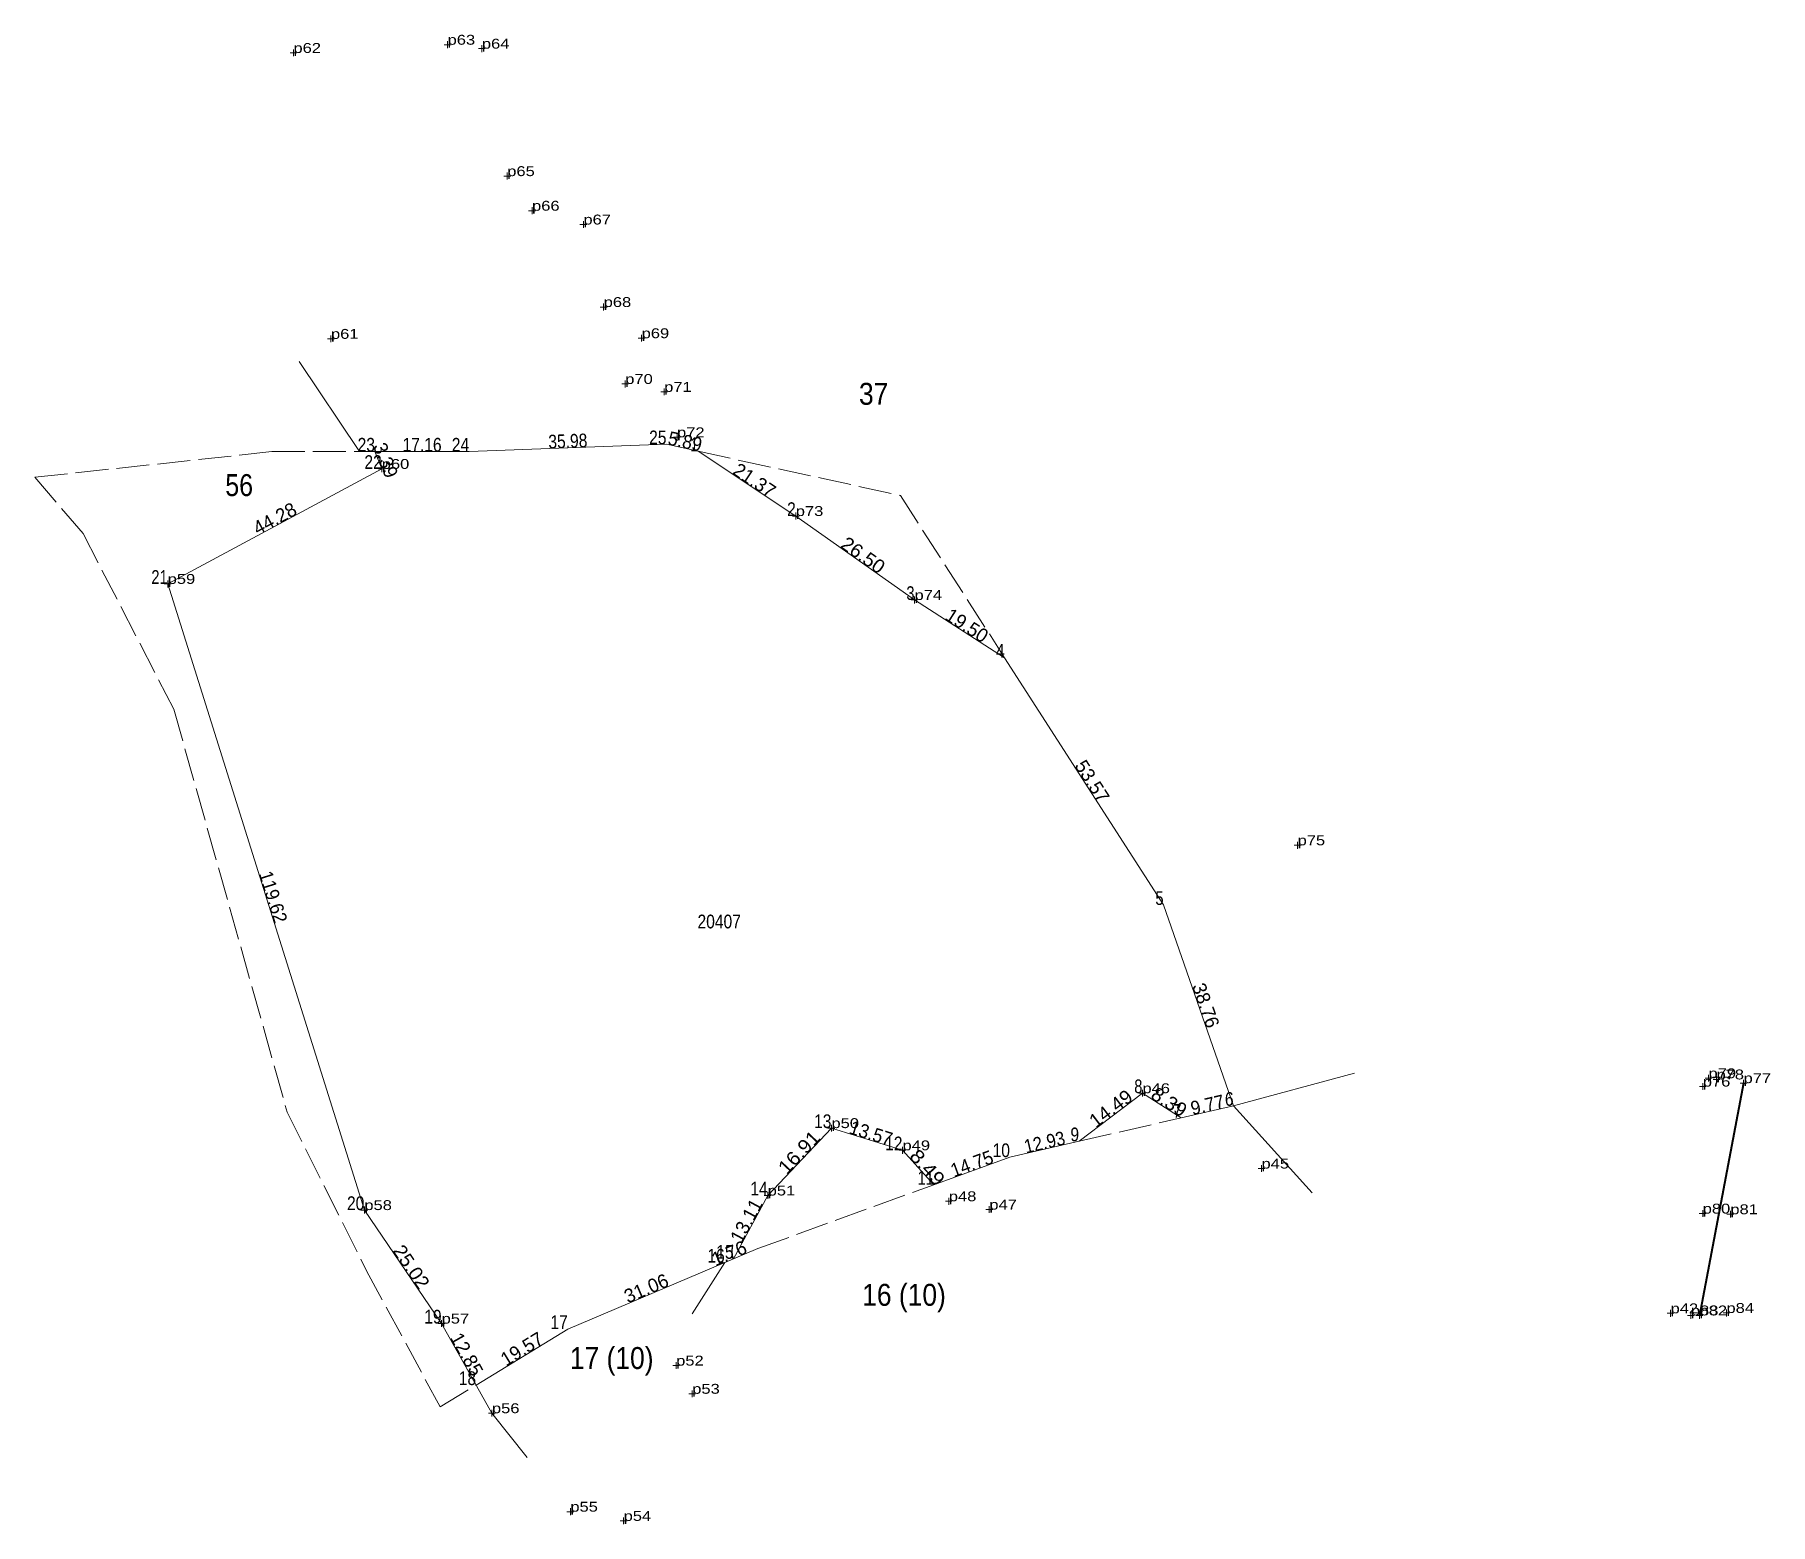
# Model space of a CAD drawing. Header units: metres. Extents: x 547333 to 548406, y 1833447 to 1833719.
# Drawn here: x 547333.3 to 547649.6, y 1833447.2 to 1833718.7 of the extents above.
import ezdxf
from ezdxf.enums import TextEntityAlignment as Align

# ---------------------------------------------------------------- set-up
doc = ezdxf.new("R2010")
doc.units = ezdxf.units.M
doc.linetypes.add('LONG_DASHED', pattern=[7.5, 6, -1.5])
for name, color, linetype, lineweight in [('1', 7, 'Continuous', 13), ('10', 7, 'LONG_DASHED', 13), ('12', 7, 'Continuous', 13), ('15', 7, 'Continuous', 13), ('26', 7, 'Continuous', 35), ('29', 7, 'Continuous', 13), ('63', 7, 'Continuous', 13), ('7', 7, 'Continuous', 13)]:
    doc.layers.add(name, color=color, linetype=linetype, lineweight=lineweight)

msp = doc.modelspace()

# ---------------------------------------------------------------- linework, layer by layer
at = {"layer": '1'}
msp.add_lwpolyline([(547454.2, 1833642.8), (547472.01, 1833630.99), (547493.65, 1833615.69), (547510.07, 1833605.17), (547539.03, 1833560.1), (547551.79, 1833523.5), (547542.27, 1833521.31), (547535.18, 1833525.8), (547523.64, 1833517.03), (547511.04, 1833514.14), (547497.17, 1833509.11), (547491.46, 1833515.39), (547478.51, 1833519.44), (547466.89, 1833507.16), (547460.68, 1833495.61), (547459.06, 1833494.93), (547430.46, 1833482.82), (547413.76, 1833472.61), (547407.47, 1833483.82), (547393.39, 1833504.5), (547357.55, 1833618.62), (547396.56, 1833639.57), (547395.33, 1833642.73), (547412.49, 1833642.73), (547448.45, 1833644.06)], close=True, dxfattribs=at)
at = {"layer": '10', "linetype": 'Continuous'}
for p, q in [((547392.51, 1833642.73), (547395.33, 1833642.73)), ((547510.07, 1833605.17), (547539.03, 1833560.1)), ((547539.03, 1833560.1), (547551.79, 1833523.5)), ((547542.27, 1833521.31), (547551.79, 1833523.5)), ((547566.12, 1833507.66), (547551.79, 1833523.5)), ((547453.11, 1833485.61), (547459.06, 1833494.93))]:
    msp.add_line(p, q, dxfattribs=at)
at = {"layer": '10'}
for p, q in [((547454.2, 1833642.8), (547491.08, 1833634.73)), ((547491.08, 1833634.73), (547510.07, 1833605.17)), ((547358.67, 1833595.77), (547379.33, 1833522.37)), ((547523.64, 1833517.03), (547542.27, 1833521.31)), ((547407.22, 1833468.61), (547413.76, 1833472.61))]:
    msp.add_line(p, q, dxfattribs=at)
for points in [[(547333.32, 1833638.04), (547376.53, 1833642.73), (547392.51, 1833642.73)], [(547333.32, 1833638.04), (547342.14, 1833627.81), (547358.67, 1833595.77)], [(547379.33, 1833522.37), (547393.79, 1833493.42), (547407.22, 1833468.61)], [(547460.68, 1833495.62), (547465.09, 1833497.48), (547497.17, 1833509.11)]]:
    msp.add_lwpolyline(points, dxfattribs=at)
at = {"layer": '10', "linetype": 'Continuous'}
for points in [[(547395.33, 1833642.73), (547412.49, 1833642.73), (547448.45, 1833644.06), (547454.2, 1833642.8)], [(547497.17, 1833509.11), (547511.04, 1833514.14), (547523.64, 1833517.03)], [(547413.76, 1833472.61), (547430.46, 1833482.82), (547459.06, 1833494.93)]]:
    msp.add_lwpolyline(points, dxfattribs=at)
at = {"layer": '12'}
for p, q in [((547392.51, 1833642.73), (547381.52, 1833659.14)), ((547551.79, 1833523.5), (547573.82, 1833529.43))]:
    msp.add_line(p, q, dxfattribs=at)
at = {"layer": '15'}
for p, q in [((547357.55, 1833618.62), (547393.39, 1833504.5)), ((547416.64, 1833467.48), (547423.08, 1833459.39))]:
    msp.add_line(p, q, dxfattribs=at)
for points in [[(547357.55, 1833618.62), (547396.56, 1833639.57), (547395.33, 1833642.73)], [(547454.2, 1833642.8), (547472.01, 1833630.99), (547493.65, 1833615.69)], [(547523.64, 1833517.03), (547535.18, 1833525.8), (547542.27, 1833521.31)], [(547460.68, 1833495.61), (547466.89, 1833507.16), (547478.51, 1833519.44), (547491.46, 1833515.39), (547497.17, 1833509.11)], [(547393.39, 1833504.5), (547407.47, 1833483.82), (547416.64, 1833467.48)]]:
    msp.add_lwpolyline(points, dxfattribs=at)
at = {"layer": '26'}
msp.add_line((547644.73, 1833527.64), (547636.7, 1833485.3), dxfattribs=at)
at = {"layer": '29'}
for p, q in [((547493.65, 1833615.69), (547510.07, 1833605.17)), ((547459.06, 1833494.93), (547460.68, 1833495.61))]:
    msp.add_line(p, q, dxfattribs=at)
at = {"layer": '7'}
for p, q in [((547408.56, 1833716.26), (547408.56, 1833717.51)), ((547381.09, 1833715.39), (547379.85, 1833715.39)), ((547380.47, 1833714.77), (547380.47, 1833716.01)), ((547409.19, 1833716.88), (547407.94, 1833716.88)), ((547415.43, 1833716.17), (547414.19, 1833716.17)), ((547414.81, 1833715.54), (547414.81, 1833716.79)), ((547420.06, 1833692.94), (547418.81, 1833692.94)), ((547419.43, 1833692.32), (547419.43, 1833693.57)), ((547424.57, 1833686.63), (547423.33, 1833686.63)), ((547423.95, 1833686), (547423.95, 1833687.25)), ((547433.93, 1833684.12), (547432.68, 1833684.12)), ((547433.31, 1833683.5), (547433.31, 1833684.75)), ((547437.62, 1833669.07), (547436.37, 1833669.07)), ((547437, 1833668.45), (547437, 1833669.7)), ((547387.31, 1833662.65), (547387.31, 1833663.9)), ((547443.92, 1833662.78), (547443.92, 1833664.03)), ((547387.93, 1833663.28), (547386.69, 1833663.28)), ((547444.54, 1833663.4), (547443.29, 1833663.4)), ((547441.55, 1833655.06), (547440.31, 1833655.06)), ((547440.93, 1833654.44), (547440.93, 1833655.69)), ((547448.03, 1833652.99), (547448.03, 1833654.24)), ((547448.65, 1833653.61), (547447.41, 1833653.61)), ((547450.99, 1833645.34), (547449.74, 1833645.34)), ((547450.37, 1833644.72), (547450.37, 1833645.96)), ((547397.18, 1833639.57), (547395.93, 1833639.57)), ((547396.56, 1833638.95), (547396.56, 1833640.19)), ((547472.64, 1833630.99), (547471.39, 1833630.99)), ((547472.01, 1833630.36), (547472.01, 1833631.61)), ((547358.17, 1833618.62), (547356.93, 1833618.62)), ((547357.55, 1833617.99), (547357.55, 1833619.24)), ((547493.65, 1833615.06), (547493.65, 1833616.31)), ((547494.27, 1833615.69), (547493.03, 1833615.69)), ((547564.08, 1833570.98), (547562.84, 1833570.98)), ((547563.46, 1833570.36), (547563.46, 1833571.61)), ((547638.96, 1833528.53), (547637.71, 1833528.53)), ((547638.34, 1833527.91), (547638.34, 1833529.16)), ((547640.42, 1833528.31), (547639.17, 1833528.31)), ((547639.79, 1833527.68), (547639.79, 1833528.93)), ((547644.73, 1833527.01), (547644.73, 1833528.26)), ((547535.8, 1833525.8), (547534.55, 1833525.8)), ((547535.18, 1833525.18), (547535.18, 1833526.43)), ((547637.92, 1833527.01), (547636.67, 1833527.01)), ((547637.3, 1833526.39), (547637.3, 1833527.64)), ((547645.36, 1833527.64), (547644.11, 1833527.64)), ((547479.13, 1833519.44), (547477.88, 1833519.44)), ((547478.51, 1833518.81), (547478.51, 1833520.06)), ((547492.08, 1833515.39), (547490.83, 1833515.39)), ((547491.46, 1833514.77), (547491.46, 1833516.02)), ((547557.51, 1833512.07), (547556.26, 1833512.07)), ((547556.89, 1833511.44), (547556.89, 1833512.69)), ((547467.51, 1833507.16), (547466.27, 1833507.16)), ((547466.89, 1833506.53), (547466.89, 1833507.78)), ((547500.52, 1833506.11), (547499.27, 1833506.11)), ((547499.9, 1833505.48), (547499.9, 1833506.73)), ((547394.01, 1833504.5), (547392.77, 1833504.5)), ((547393.39, 1833503.88), (547393.39, 1833505.13)), ((547507.91, 1833504.59), (547506.66, 1833504.59)), ((547507.28, 1833503.97), (547507.28, 1833505.22)), ((547637.9, 1833503.86), (547636.65, 1833503.86)), ((547637.28, 1833503.24), (547637.28, 1833504.49)), ((547642.95, 1833503.74), (547641.7, 1833503.74)), ((547642.32, 1833503.12), (547642.32, 1833504.36)), ((547408.1, 1833483.82), (547406.85, 1833483.82)), ((547407.47, 1833483.2), (547407.47, 1833484.44)), ((547632.05, 1833485.68), (547630.8, 1833485.68)), ((547631.43, 1833485.05), (547631.43, 1833486.3)), ((547635.75, 1833485.3), (547634.5, 1833485.3)), ((547635.13, 1833484.68), (547635.13, 1833485.92)), ((547637.33, 1833485.3), (547636.08, 1833485.3)), ((547636.7, 1833484.68), (547636.7, 1833485.93)), ((547642.24, 1833485.75), (547640.99, 1833485.75)), ((547641.61, 1833485.13), (547641.61, 1833486.38)), ((547450.83, 1833476.16), (547449.58, 1833476.16)), ((547450.21, 1833475.54), (547450.21, 1833476.79)), ((547453.76, 1833471.02), (547452.51, 1833471.02)), ((547453.14, 1833470.39), (547453.14, 1833471.64)), ((547416.64, 1833466.86), (547416.64, 1833468.11)), ((547417.27, 1833467.49), (547416.02, 1833467.49)), ((547431.56, 1833449.53), (547430.31, 1833449.53)), ((547430.93, 1833448.91), (547430.93, 1833450.15)), ((547441.27, 1833447.85), (547440.02, 1833447.85)), ((547440.64, 1833447.23), (547440.64, 1833448.47))]:
    msp.add_line(p, q, dxfattribs=at)

# ---------------------------------------------------------------- texts
at = {"layer": '1', "width": 0.85}
msp.add_text('20407', height=2.5, dxfattribs=at).set_placement((547458.055, 1833555.84), align=Align.CENTER)
at = {"layer": '12', "width": 1.25}
for s, p in [('p63', (547408.56, 1833716.88)), ('p64', (547414.81, 1833716.17)), ('p62', (547380.47, 1833715.39)), ('p65', (547419.43, 1833692.94)), ('p66', (547423.95, 1833686.63)), ('p67', (547433.31, 1833684.12)), ('p68', (547437, 1833669.08)), ('p61', (547387.31, 1833663.28)), ('p69', (547443.92, 1833663.4)), ('p70', (547440.93, 1833655.06)), ('p71', (547448.03, 1833653.62)), ('p72', (547450.37, 1833645.34)), ('p60', (547396.56, 1833639.57)), ('p73', (547472.01, 1833630.99)), ('p59', (547357.55, 1833618.62)), ('p74', (547493.65, 1833615.69)), ('p75', (547563.46, 1833570.98)), ('p76', (547637.3, 1833527.01)), ('p79', (547638.34, 1833528.53)), ('p78', (547639.79, 1833528.31)), ('p77', (547644.73, 1833527.64)), ('p46', (547535.18, 1833525.8)), ('p50', (547478.51, 1833519.44)), ('p49', (547491.46, 1833515.39)), ('p45', (547556.88, 1833512.07)), ('p51', (547466.89, 1833507.16)), ('p58', (547393.39, 1833504.5)), ('p48', (547499.9, 1833506.11)), ('p47', (547507.28, 1833504.59)), ('p80', (547637.28, 1833503.86)), ('p81', (547642.32, 1833503.74)), ('p42', (547631.43, 1833485.68)), ('p83', (547635.13, 1833485.3)), ('p82', (547636.7, 1833485.3)), ('p84', (547641.61, 1833485.75)), ('p57', (547407.47, 1833483.82)), ('p52', (547450.21, 1833476.16)), ('p53', (547453.14, 1833471.02)), ('p56', (547416.64, 1833467.48)), ('p55', (547430.93, 1833449.53)), ('p54', (547440.64, 1833447.85))]:
    msp.add_text(s, height=1.8, dxfattribs=at).set_placement(p)
at = {"layer": '29'}
for s, width, p in [('37', 0.9, (547486.205, 1833651.26)), ('56', 0.85, (547370.58, 1833634.62)), ('16 (10)', 0.9, (547491.735, 1833487.05)), ('17 (10)', 0.9, (547438.465, 1833475.53))]:
    msp.add_text(s, height=4, dxfattribs=dict(at, width=width)).set_placement(p, align=Align.CENTER)
at = {"layer": '63'}
for s, width, p in [(' 23', 0.85, (547395.33, 1833642.73)), (' 24', 0.85, (547412.49, 1833642.73)), (' 25', 0.85, (547448.45, 1833644.06)), (' 1', 0.75, (547454.2, 1833642.8)), (' 22', 0.85, (547396.56, 1833639.57)), (' 2', 0.85, (547472.01, 1833630.99)), (' 21', 0.8, (547357.55, 1833618.62)), (' 3', 0.8, (547493.65, 1833615.69)), (' 4', 0.85, (547510.07, 1833605.17)), (' 5', 0.8, (547539.03, 1833560.1)), (' 8', 0.8, (547535.18, 1833525.8)), (' 6', 0.85, (547551.79, 1833523.5)), (' 13', 0.85, (547478.51, 1833519.44)), (' 7', 0.8, (547542.27, 1833521.31)), (' 9', 0.85, (547523.64, 1833517.03)), (' 12', 0.85, (547491.46, 1833515.39)), (' 10', 0.85, (547511.04, 1833514.14)), (' 14', 0.85, (547466.89, 1833507.16)), (' 11', 0.8, (547497.17, 1833509.11)), (' 20', 0.85, (547393.39, 1833504.5)), (' 16', 0.85, (547459.06, 1833494.93)), (' 15', 0.85, (547460.68, 1833495.61)), (' 19', 0.85, (547407.47, 1833483.82)), (' 17', 0.85, (547430.46, 1833482.82)), (' 18', 0.85, (547413.76, 1833472.61))]:
    msp.add_text(s, height=2.5, dxfattribs=dict(at, width=width)).set_placement(p, align=Align.RIGHT)
at = {"layer": '63', "width": 0.85}
msp.add_text('17.16', height=2.5, dxfattribs=at).set_placement((547403.915, 1833642.73), align=Align.CENTER)
at = {"layer": '63'}
for s, rotation, width, p in [('35.98', 2.118, 0.85, (547430.519, 1833643.404)), ('5.89', 347.64, 0.95, (547451.577, 1833643.373)), ('26.50', 324.739, 1.05, (547483.553, 1833622.836)), ('119.62', 287.435, 0.95, (547375.59, 1833561.185)), ('14.49', 37.234, 1.05, (547530.174, 1833522.001)), ('8.39', 327.654, 1.05, (547539.391, 1833523.14)), ('9.77', 12.955, 0.95, (547547.31, 1833522.465)), ('16.91', 46.582, 1.1, (547473.513, 1833514.166)), ('13.57', 342.633, 0.95, (547485.352, 1833517.304)), ('12.93', 12.918, 0.9, (547517.621, 1833515.64)), ('8.49', 312.278, 1.15, (547495.075, 1833511.411)), ('14.75', 19.933, 0.95, (547504.529, 1833511.778)), ('25.02', 304.249, 1.05, (547400.91, 1833493.448))]:
    msp.add_text(s, height=2.5, rotation=rotation, dxfattribs=dict(at, width=width)).set_placement(p, align=Align.CENTER)
for s, rotation, p in [('3.39', 291.268, (547396.12, 1833640.703)), ('21.37', 326.451, (547463.799, 1833636.44)), ('44.28', 28.238, (547377.659, 1833629.423)), ('19.50', 327.353, (547502.531, 1833610)), ('53.57', 302.723, (547524.981, 1833581.961)), ('38.76', 289.22, (547545.556, 1833541.387)), ('13.11', 61.735, (547464.099, 1833501.973)), ('1.76', 22.77, (547460.356, 1833495.471)), ('31.06', 22.949, (547445.258, 1833489.091)), ('12.85', 299.297, (547410.968, 1833477.602)), ('19.57', 31.441, (547422.773, 1833478.12))]:
    msp.add_text(s, height=2.5, rotation=rotation, dxfattribs=at).set_placement(p, align=Align.CENTER)

doc.saveas('drawing.dxf')
